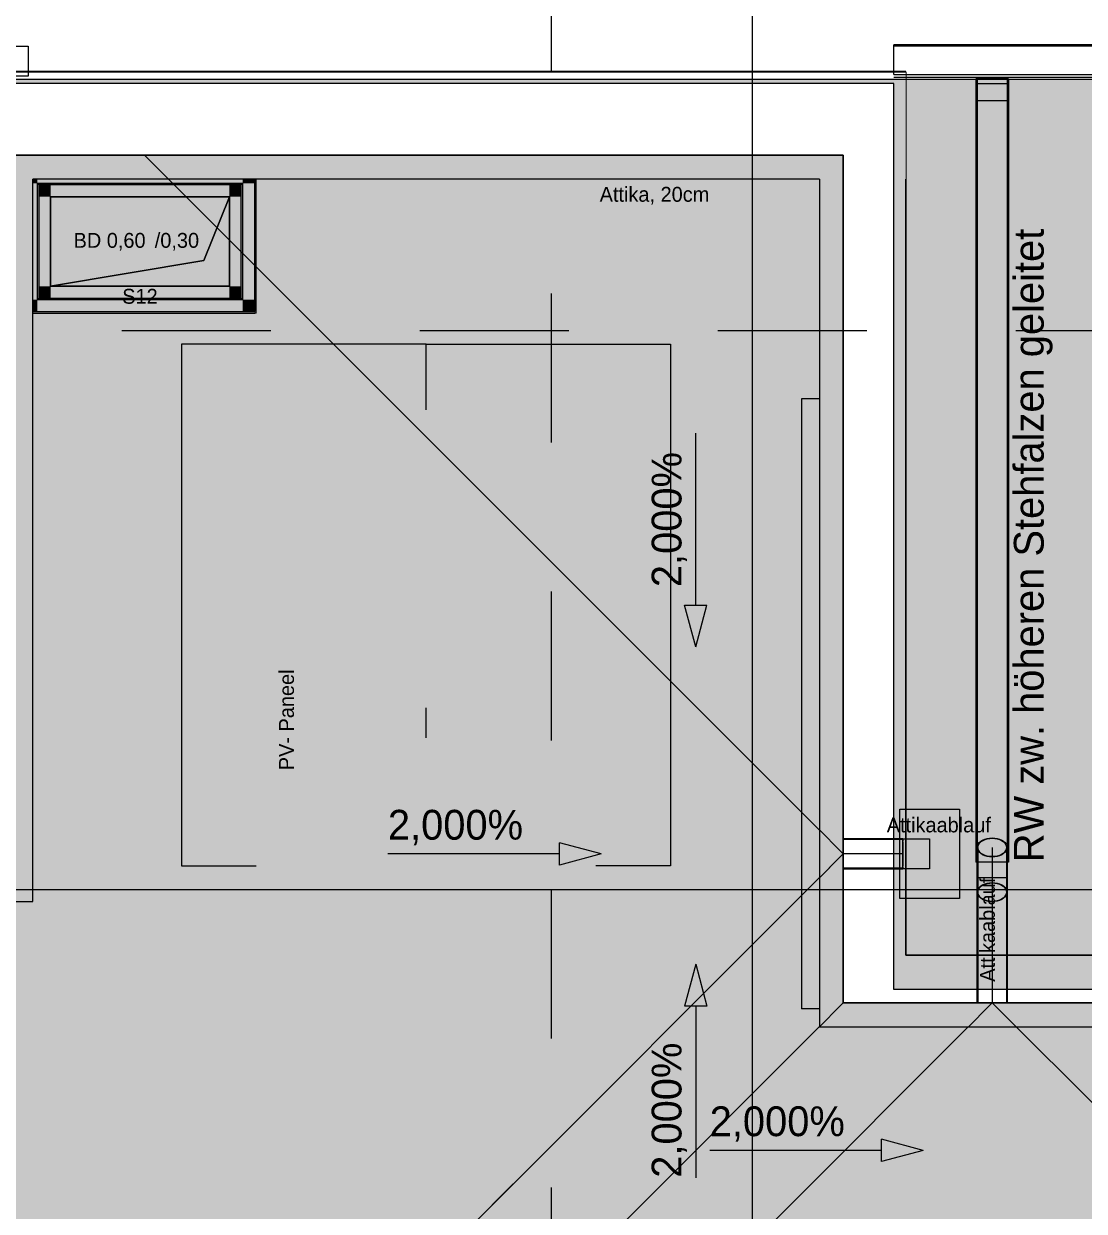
# Model space of a CAD drawing. Header units: metres. Extents: x -4 to 206, y -18 to 45.
# Drawn here: x 45.855 to 49.414, y -5.083 to -1.098 of the extents above; entities that cross this region are included whole.
import ezdxf

# ---------------------------------------------------------------- set-up
doc = ezdxf.new("R2010")
doc.units = ezdxf.units.M
doc.header["$MEASUREMENT"] = 0
for name, pattern in [('Achse', [0.004, 0.002, -0.001, 0, -0.001]), ('Schnittlinie', [0.006, 0.003, -0.0015, 0, -0.0015]), ('UNSICHTBAR', [0.4, 0, -0.4]), ('Untersicht', [0.001, 0.0005, -0.0005]), ('Wipeout_Contour', [1, 0, -1])]:
    doc.linetypes.add(name, pattern=pattern)
for name, color, linetype in [('3._DD PP STG2_4_000 Achsraster', 7, 'Continuous'), ('3._DD PP STG2_4_110 Wand Aussen', 7, 'Continuous'), ('3._DD PP STG2_4_112 Wand Aussen - Schachtwände', 7, 'Continuous'), ('3._DD PP STG2_4_140 Brüstung', 7, 'Continuous'), ('3._DD PP STG2_4_210 Decke', 7, 'Continuous'), ('3._DD PP STG2_4_220 Bodenaufbau - Außen_ Gefälle', 7, 'Continuous'), ('3._DD PP STG2_4_221 Bodenaufbau - Abdichtung', 7, 'Continuous'), ('3._DD PP STG2_4_270 Deckendurchbruchsymbol', 7, 'Continuous'), ('3._DD PP STG2_4_330 Dachaufbau', 7, 'Continuous'), ('3._DD PP STG2_4_611 Entwässerung', 7, 'Continuous'), ('3._DD PP STG2_4_612 PV und Solar', 7, 'Continuous'), ('3._DD PP STG2_4_641 Wartungssteg', 7, 'Continuous'), ('3._DD PP STG2_4_851 Marker Schnitt', 7, 'Continuous'), ('3._DD PP STG2_4_915 Allgemein Beschriftung.x', 7, 'Continuous'), ('3._DD PP STG2_4_945 Einreichplan Beschriftung', 7, 'Continuous'), ('3._DD PP STG2_4_950 Polierplan Bemaßung', 7, 'Continuous'), ('3._DD PP STG2_4_955 Polierplan Beschriftung', 7, 'Continuous')]:
    doc.layers.add(name, color=color, linetype=linetype)
doc.styles.add('ERSTELLTER_STIL_2', font='')
doc.styles.get('ERSTELLTER_STIL_2').set_extended_font_data('Eurostile')
doc.linetypes.add('Grenze Bundesland', pattern='A,0,[2,415_260415_PP_VA_1_6 3 St1.Shx,S=1.5873e-05,R=0,X=0,Y=0],-0.003,0', length=0.003)

msp = doc.modelspace()

# ---------------------------------------------------------------- hatches: boundary and pattern name
at = {"layer": '3._DD PP STG2_4_112 Wand Aussen - Schachtwände', "linetype": 'Continuous', "lineweight": 13, "true_color": 0xff6400}
for points in [[(45.9, -1.5937), (45.86, -1.5937), (45.9, -1.6337)], [(45.86, -1.6337), (45.9, -1.6337), (45.86, -1.5937)], [(45.9, -1.6337), (46.59, -1.6337), (46.59, -1.5937), (45.9, -1.5937)], [(46.59, -1.6337), (46.63, -1.6337), (46.63, -1.5937)], [(46.59, -1.6337), (46.63, -1.5937), (46.59, -1.5937)], [(45.86, -2.0237), (45.9, -2.0237), (45.9, -1.6337), (45.86, -1.6337)], [(46.59, -1.6337), (46.59, -2.0237), (46.63, -2.0237), (46.63, -1.6337)], [(45.86, -2.0637), (45.9, -2.0637), (45.9, -2.0237)], [(45.86, -2.0237), (45.86, -2.0637), (45.9, -2.0237)], [(45.9, -2.0637), (46.59, -2.0637), (46.59, -2.0237), (45.9, -2.0237)], [(46.59, -2.0637), (46.63, -2.0637), (46.59, -2.0237)], [(46.59, -2.0237), (46.63, -2.0637), (46.63, -2.0237)]]:
    msp.add_hatch(color=30, dxfattribs=at).paths.add_polyline_path(points)
at = {"layer": '3._DD PP STG2_4_112 Wand Aussen - Schachtwände', "linetype": 'Continuous', "lineweight": 0, "true_color": 0x373737}
for points in [[(45.905, -1.6337), (45.9, -1.6337), (45.905, -1.6387)], [(45.905, -1.6387), (45.9, -1.6337), (45.9, -1.6387)], [(45.905, -1.6387), (46.585, -1.6387), (46.585, -1.6337), (45.905, -1.6337)], [(46.585, -1.6387), (46.59, -1.6387), (46.59, -1.6337)], [(46.585, -1.6387), (46.59, -1.6337), (46.585, -1.6337)], [(45.905, -2.0187), (45.905, -1.6387), (45.9, -1.6387), (45.9, -2.0187)], [(46.585, -1.6387), (46.585, -2.0187), (46.59, -2.0187), (46.59, -1.6387)], [(45.905, -2.0187), (45.9, -2.0237), (45.905, -2.0237)], [(45.9, -2.0187), (45.9, -2.0237), (45.905, -2.0187)], [(46.585, -2.0187), (45.905, -2.0187), (45.905, -2.0237), (46.585, -2.0237)], [(46.585, -2.0237), (46.59, -2.0237), (46.585, -2.0187)], [(46.585, -2.0187), (46.59, -2.0237), (46.59, -2.0187)]]:
    msp.add_hatch(color=250, dxfattribs=at).paths.add_polyline_path(points)
at = {"layer": '3._DD PP STG2_4_112 Wand Aussen - Schachtwände', "linetype": 'Continuous', "lineweight": 13, "true_color": 0xb85600}
for points in [[(45.945, -1.6387), (45.905, -1.6387), (45.945, -1.6787)], [(45.945, -1.6787), (45.905, -1.6387), (45.905, -1.6787)], [(45.945, -1.6787), (46.545, -1.6787), (46.545, -1.6387), (45.945, -1.6387)], [(46.545, -1.6787), (46.585, -1.6787), (46.585, -1.6387)], [(46.545, -1.6787), (46.585, -1.6387), (46.545, -1.6387)], [(45.945, -1.9787), (45.945, -1.6787), (45.905, -1.6787), (45.905, -1.9787)], [(46.545, -1.6787), (46.545, -1.9787), (46.585, -1.9787), (46.585, -1.6787)], [(45.945, -1.9787), (45.905, -2.0187), (45.945, -2.0187)], [(45.905, -1.9787), (45.905, -2.0187), (45.945, -1.9787)], [(46.545, -1.9787), (45.945, -1.9787), (45.945, -2.0187), (46.545, -2.0187)], [(46.545, -2.0187), (46.585, -2.0187), (46.545, -1.9787)], [(46.545, -1.9787), (46.585, -2.0187), (46.585, -1.9787)]]:
    msp.add_hatch(color=32, dxfattribs=at).paths.add_polyline_path(points)
at = {"layer": '3._DD PP STG2_4_270 Deckendurchbruchsymbol', "linetype": 'Continuous', "lineweight": 0}
msp.add_hatch(color=8, dxfattribs=at).paths.add_polyline_path([(45.945, -1.9787), (46.545, -1.9787), (46.545, -1.6787), (46.4593, -1.893)])
at = {"layer": '3._DD PP STG2_4_950 Polierplan Bemaßung', "linetype": 'Continuous', "lineweight": 13, "true_color": 0x6c6cff}
for points in [[(48.11, -3.1887), (48.1475, -3.0487), (48.0725, -3.0487)], [(47.7932, -3.8837), (47.6533, -3.8462), (47.6533, -3.9212)], [(48.11, -4.2545), (48.0725, -4.3945), (48.1475, -4.3945)], [(48.8732, -4.8788), (48.7332, -4.8413), (48.7332, -4.9163)]]:
    msp.add_hatch(color=171, dxfattribs=at).paths.add_polyline_path(points)

# ---------------------------------------------------------------- linework, layer by layer
at = {"layer": '3._DD PP STG2_4_110 Wand Aussen', "color": 8, "linetype": 'Schnittlinie', "lineweight": 13, "ltscale": 1000, "flags": 128}
for points in [[(48.465, -2.3565), (48.465, -4.4043)], [(48.645, -2.3565), (48.465, -2.3565)], [(48.65, -2.3565), (48.645, -2.3565)], [(48.77, -2.3565), (48.65, -2.3565)], [(48.775, -2.3565), (48.77, -2.3565)], [(48.775, -4.4043), (48.775, -2.3565)], [(48.645, -4.4043), (48.465, -4.4043)], [(48.65, -4.4043), (48.645, -4.4043)], [(48.77, -4.4043), (48.65, -4.4043)], [(48.775, -4.4043), (48.77, -4.4043)]]:
    msp.add_lwpolyline(points, dxfattribs=at)
at = {"layer": '3._DD PP STG2_4_112 Wand Aussen - Schachtwände', "color": 7, "linetype": 'Continuous', "lineweight": 13, "ltscale": 1000}
for p, q in [((45.9, -1.5937), (45.86, -1.5937)), ((45.86, -1.5937), (45.86, -1.6337)), ((45.9, -1.5937), (45.86, -1.5937)), ((46.59, -1.5937), (45.9, -1.5937)), ((46.63, -1.5937), (46.59, -1.5937)), ((46.63, -1.6337), (46.63, -1.5937)), ((46.63, -1.6337), (46.63, -1.5937)), ((45.86, -1.6337), (45.86, -2.0237)), ((45.905, -1.6337), (45.9, -1.6337)), ((45.9, -1.6337), (45.9, -1.6387)), ((45.905, -1.6337), (45.9, -1.6337)), ((46.585, -1.6337), (45.905, -1.6337)), ((46.59, -1.6337), (46.585, -1.6337)), ((46.59, -1.6387), (46.59, -1.6337)), ((46.59, -1.6387), (46.59, -1.6337)), ((46.63, -2.0237), (46.63, -1.6337)), ((45.9, -1.6387), (45.9, -2.0187)), ((45.945, -1.6387), (45.905, -1.6387)), ((45.905, -1.6387), (45.905, -1.6787)), ((45.945, -1.6387), (45.905, -1.6387)), ((46.545, -1.6387), (45.945, -1.6387)), ((46.585, -1.6387), (46.545, -1.6387)), ((46.585, -1.6787), (46.585, -1.6387)), ((46.585, -1.6787), (46.585, -1.6387)), ((46.59, -2.0187), (46.59, -1.6387)), ((45.905, -1.6787), (45.905, -1.9787)), ((46.585, -1.9787), (46.585, -1.6787)), ((45.905, -1.9787), (45.905, -2.0187)), ((46.585, -2.0187), (46.585, -1.9787)), ((45.86, -2.0237), (45.86, -2.0637)), ((45.9, -2.0187), (45.9, -2.0237)), ((45.9, -2.0237), (45.905, -2.0237)), ((45.9, -2.0237), (45.905, -2.0237)), ((45.905, -2.0187), (45.945, -2.0187)), ((45.905, -2.0187), (45.945, -2.0187)), ((45.905, -2.0237), (46.585, -2.0237)), ((45.945, -2.0187), (46.545, -2.0187)), ((46.545, -2.0187), (46.585, -2.0187)), ((46.545, -2.0187), (46.585, -2.0187)), ((46.585, -2.0237), (46.59, -2.0237)), ((46.585, -2.0237), (46.59, -2.0237)), ((46.59, -2.0237), (46.59, -2.0187)), ((46.63, -2.0637), (46.63, -2.0237)), ((45.86, -2.0637), (45.9, -2.0637)), ((45.86, -2.0637), (45.9, -2.0637)), ((45.9, -2.0637), (46.59, -2.0637)), ((46.59, -2.0637), (46.63, -2.0637)), ((46.59, -2.0637), (46.63, -2.0637))]:
    msp.add_line(p, q, dxfattribs=at)
at = {"layer": '3._DD PP STG2_4_112 Wand Aussen - Schachtwände', "color": 7, "linetype": 'Continuous', "lineweight": 13, "ltscale": 1000, "flags": 128}
for points in [[(45.855, -1.5887), (45.86, -1.5887)], [(45.855, -1.5887), (45.855, -2.0687)], [(46.635, -1.5887), (45.86, -1.5887)], [(46.635, -1.5887), (46.635, -1.5937)], [(46.635, -2.0687), (46.635, -1.5937)], [(45.945, -1.9787), (45.945, -1.6787)], [(45.945, -1.6787), (46.545, -1.6787)], [(46.545, -1.6787), (46.545, -1.9787)], [(46.545, -1.9787), (45.945, -1.9787)], [(45.855, -2.0687), (45.86, -2.0687)], [(45.86, -2.0687), (46.63, -2.0687)], [(46.635, -2.0687), (46.63, -2.0687)]]:
    msp.add_lwpolyline(points, dxfattribs=at)
at = {"layer": '3._DD PP STG2_4_210 Decke', "color": 7, "linetype": 'Continuous', "lineweight": 13, "ltscale": 1000, "flags": 128}
msp.add_lwpolyline([(45.685, -8.8637), (48.185, -8.8637), (48.185, -9.9837), (51.105, -9.9837), (51.105, -8.2387), (52.0333, -8.2387), (52.05, -4.3437), (48.645, -4.3437), (48.645, -1.4987), (45.765, -1.4987)], dxfattribs=at)
at = {"layer": '3._DD PP STG2_4_270 Deckendurchbruchsymbol', "color": 7, "linetype": 'Continuous', "lineweight": 13, "ltscale": 1000, "flags": 128}
for points in [[(46.4593, -1.893), (46.545, -1.6787), (45.945, -1.6787), (45.945, -1.9787)], [(45.945, -1.9787), (46.545, -1.9787), (46.545, -1.6787), (46.4593, -1.893)]]:
    msp.add_lwpolyline(points, close=True, dxfattribs=at)
at = {"layer": '3._DD PP STG2_4_611 Entwässerung', "color": 14, "linetype": 'Continuous', "lineweight": 13, "ltscale": 1000, "true_color": 0xa80000}
msp.add_line((49.16, -1.2829), (49.16, -3.9117), dxfattribs=at)
at = {"layer": '3._DD PP STG2_4_611 Entwässerung', "color": 171, "linetype": 'Continuous', "lineweight": 13, "ltscale": 1000, "true_color": 0x6c6cff}
for p, q in [((49.055, -4.0122), (49.055, -3.8622)), ((49.155, -3.8622), (49.155, -4.0122))]:
    msp.add_line(p, q, dxfattribs=at)
at = {"layer": '3._DD PP STG2_4_611 Entwässerung', "color": 171, "linetype": 'Grenze Bundesland', "lineweight": 13, "ltscale": 1000, "true_color": 0x6c6cff}
for p, q in [((49.057, -3.8622), (49.057, -4.0122)), ((49.153, -3.8622), (49.153, -4.0122))]:
    msp.add_line(p, q, dxfattribs=at)
at = {"layer": '3._DD PP STG2_4_611 Entwässerung', "color": 7, "linetype": 'Grenze Bundesland', "lineweight": 13, "ltscale": 1000}
msp.add_line((49.105, -3.8622), (49.105, -4.0122), dxfattribs=at)
at = {"layer": '3._DD PP STG2_4_611 Entwässerung', "color": 171, "linetype": 'Continuous', "lineweight": 13, "ltscale": 1000, "true_color": 0x6c6cff, "flags": 128}
for points in [[(48.775, -1.1737), (48.775, -1.1687)], [(52.1887, -1.1687), (48.775, -1.1687)], [(52.1887, -1.1737), (48.775, -1.1737)], [(49.055, -1.2829), (49.05, -1.2829)], [(49.05, -1.2829), (49.05, -3.9117)], [(49.155, -1.2829), (49.055, -1.2829)], [(49.055, -1.2829), (49.055, -3.9117)], [(49.055, -1.2987), (49.155, -1.2987)], [(49.16, -1.2829), (49.155, -1.2829)], [(49.155, -1.2829), (49.155, -3.9117)], [(49.16, -1.2829), (49.16, -3.9117)], [(49.055, -1.3558), (49.155, -1.3558)], [(49.055, -3.9117), (49.05, -3.9117)], [(49.155, -3.9117), (49.055, -3.9117)], [(49.16, -3.9117), (49.155, -3.9117)]]:
    msp.add_lwpolyline(points, dxfattribs=at)
for points in [[(49.105, -3.8943), (49.0963, -3.8939), (49.0879, -3.8924), (49.08, -3.89), (49.0729, -3.8868), (49.0667, -3.8829), (49.0617, -3.8783), (49.058, -3.8732), (49.0558, -3.8678), (49.055, -3.8622), (49.0558, -3.8566), (49.058, -3.8512), (49.0617, -3.8461), (49.0667, -3.8415), (49.0729, -3.8376), (49.08, -3.8344), (49.0879, -3.832), (49.0963, -3.8306), (49.105, -3.8301), (49.1137, -3.8306), (49.1221, -3.832), (49.13, -3.8344), (49.1372, -3.8376), (49.1433, -3.8415), (49.1483, -3.8461), (49.152, -3.8512), (49.1543, -3.8566), (49.155, -3.8622), (49.1543, -3.8678), (49.152, -3.8732), (49.1483, -3.8783), (49.1433, -3.8829), (49.1372, -3.8868), (49.13, -3.89), (49.1221, -3.8924), (49.1137, -3.8939)], [(49.105, -3.9647), (49.0963, -3.9647), (49.0879, -3.9647), (49.08, -3.9646), (49.0729, -3.9645), (49.0667, -3.9644), (49.0617, -3.9642), (49.058, -3.9641), (49.0558, -3.9639), (49.055, -3.9637), (49.0558, -3.9636), (49.058, -3.9634), (49.0617, -3.9632), (49.0667, -3.9631), (49.0729, -3.963), (49.08, -3.9629), (49.0879, -3.9628), (49.0963, -3.9628), (49.105, -3.9627), (49.1137, -3.9628), (49.1221, -3.9628), (49.13, -3.9629), (49.1372, -3.963), (49.1433, -3.9631), (49.1483, -3.9632), (49.152, -3.9634), (49.1543, -3.9636), (49.155, -3.9637), (49.1543, -3.9639), (49.152, -3.9641), (49.1483, -3.9642), (49.1433, -3.9644), (49.1372, -3.9645), (49.13, -3.9646), (49.1221, -3.9647), (49.1137, -3.9647)]]:
    msp.add_lwpolyline(points, close=True, dxfattribs=at)
at = {"layer": '3._DD PP STG2_4_611 Entwässerung', "color": 171, "linetype": 'Grenze Bundesland', "lineweight": 13, "ltscale": 1000, "true_color": 0x6c6cff, "flags": 128}
for points in [[(49.105, -3.8931), (49.0967, -3.8926), (49.0886, -3.8912), (49.081, -3.8889), (49.0742, -3.8858), (49.0683, -3.882), (49.0635, -3.8776), (49.0599, -3.8728), (49.0578, -3.8676), (49.057, -3.8622), (49.0578, -3.8568), (49.0599, -3.8517), (49.0635, -3.8468), (49.0683, -3.8424), (49.0742, -3.8386), (49.081, -3.8355), (49.0886, -3.8332), (49.0967, -3.8318), (49.105, -3.8314), (49.1134, -3.8318), (49.1214, -3.8332), (49.129, -3.8355), (49.1359, -3.8386), (49.1418, -3.8424), (49.1466, -3.8468), (49.1501, -3.8517), (49.1523, -3.8568), (49.153, -3.8622), (49.1523, -3.8676), (49.1501, -3.8728), (49.1466, -3.8776), (49.1418, -3.882), (49.1359, -3.8858), (49.129, -3.8889), (49.1214, -3.8912), (49.1134, -3.8926)], [(49.105, -4.0443), (49.0963, -4.0439), (49.0879, -4.0424), (49.08, -4.04), (49.0729, -4.0368), (49.0667, -4.0329), (49.0617, -4.0283), (49.058, -4.0232), (49.0558, -4.0178), (49.055, -4.0122), (49.0558, -4.0066), (49.058, -4.0012), (49.0617, -3.9961), (49.0667, -3.9915), (49.0729, -3.9876), (49.08, -3.9844), (49.0879, -3.982), (49.0963, -3.9806), (49.105, -3.9801), (49.1137, -3.9806), (49.1221, -3.982), (49.13, -3.9844), (49.1372, -3.9876), (49.1433, -3.9915), (49.1483, -3.9961), (49.152, -4.0012), (49.1543, -4.0066), (49.155, -4.0122), (49.1543, -4.0178), (49.152, -4.0232), (49.1483, -4.0283), (49.1433, -4.0329), (49.1372, -4.0368), (49.13, -4.04), (49.1221, -4.0424), (49.1137, -4.0439)], [(49.105, -3.9647), (49.0967, -3.9647), (49.0886, -3.9647), (49.081, -3.9646), (49.0742, -3.9645), (49.0683, -3.9644), (49.0635, -3.9642), (49.0599, -3.9641), (49.0578, -3.9639), (49.057, -3.9637), (49.0578, -3.9636), (49.0599, -3.9634), (49.0635, -3.9633), (49.0683, -3.9631), (49.0742, -3.963), (49.081, -3.9629), (49.0886, -3.9628), (49.0967, -3.9628), (49.105, -3.9628), (49.1134, -3.9628), (49.1214, -3.9628), (49.129, -3.9629), (49.1359, -3.963), (49.1418, -3.9631), (49.1466, -3.9633), (49.1501, -3.9634), (49.1523, -3.9636), (49.153, -3.9637), (49.1523, -3.9639), (49.1501, -3.9641), (49.1466, -3.9642), (49.1418, -3.9644), (49.1359, -3.9645), (49.129, -3.9646), (49.1214, -3.9647), (49.1134, -3.9647)], [(49.105, -4.0431), (49.0967, -4.0426), (49.0886, -4.0412), (49.081, -4.0389), (49.0742, -4.0358), (49.0683, -4.032), (49.0635, -4.0276), (49.0599, -4.0228), (49.0578, -4.0176), (49.057, -4.0122), (49.0578, -4.0068), (49.0599, -4.0017), (49.0635, -3.9968), (49.0683, -3.9924), (49.0742, -3.9886), (49.081, -3.9855), (49.0886, -3.9832), (49.0967, -3.9818), (49.105, -3.9814), (49.1134, -3.9818), (49.1214, -3.9832), (49.129, -3.9855), (49.1359, -3.9886), (49.1418, -3.9924), (49.1466, -3.9968), (49.1501, -4.0017), (49.1523, -4.0068), (49.153, -4.0122), (49.1523, -4.0176), (49.1501, -4.0228), (49.1466, -4.0276), (49.1418, -4.032), (49.1359, -4.0358), (49.129, -4.0389), (49.1214, -4.0412), (49.1134, -4.0426)]]:
    msp.add_lwpolyline(points, close=True, dxfattribs=at)
at = {"layer": '3._DD PP STG2_4_612 PV und Solar', "color": 8, "linetype": 'Achse', "lineweight": 13, "ltscale": 1000, "flags": 128}
for points in [[(46.3848, -2.1737), (46.3848, -3.9237), (47.205, -3.9237), (47.205, -2.1737)], [(48.0252, -2.1737), (48.0252, -3.9237), (47.205, -3.9237), (47.205, -2.1737)]]:
    msp.add_lwpolyline(points, close=True, dxfattribs=at)
at = {"layer": '3._DD PP STG2_4_851 Marker Schnitt', "color": 7, "linetype": 'Untersicht', "lineweight": 13, "ltscale": 1000}
msp.add_line((47.625, 1.9963), (47.625, -15.6487), dxfattribs=at)
at = {"layer": '3._DD PP STG2_4_950 Polierplan Bemaßung', "color": 171, "linetype": 'Continuous', "lineweight": 13, "ltscale": 1000, "true_color": 0x6c6cff}
for p, q in [((48.11, -2.9887), (48.11, -2.4724)), ((48.11, -3.0487), (48.11, -2.9887)), ((48.0725, -3.0487), (48.1475, -3.0487)), ((48.11, -3.1887), (48.0725, -3.0487)), ((48.11, -3.1887), (48.1475, -3.0487)), ((47.6533, -3.9212), (47.6533, -3.8462)), ((47.7932, -3.8837), (47.6533, -3.8462)), ((47.5932, -3.8837), (47.077, -3.8837)), ((47.6533, -3.8837), (47.5932, -3.8837)), ((47.7932, -3.8837), (47.6533, -3.9212)), ((48.11, -4.2545), (48.0725, -4.3945)), ((48.11, -4.2545), (48.1475, -4.3945)), ((48.1475, -4.3945), (48.0725, -4.3945)), ((48.11, -4.3945), (48.11, -4.4545)), ((48.11, -4.4545), (48.11, -4.9708)), ((48.7332, -4.9163), (48.7332, -4.8413)), ((48.8732, -4.8788), (48.7332, -4.8413)), ((48.6732, -4.8788), (48.1569, -4.8788)), ((48.7332, -4.8788), (48.6732, -4.8788)), ((48.8732, -4.8788), (48.7332, -4.9163))]:
    msp.add_line(p, q, dxfattribs=at)

# ---------------------------------------------------------------- texts
at = {"layer": '3._DD PP STG2_4_270 Deckendurchbruchsymbol', "color": 1, "linetype": 'Continuous', "lineweight": 0, "char_height": 0.05, "style": 'ERSTELLTER_STIL_2'}
for s, insert, attachment_point in [('\\A1;{\\pqc;\\pt0;\\fEurostile|b0|i0|c0|p0;\\W1.000000;BD 0,60\\fEurostile|b0|i0|c0|p0;\\W1.000000;\\A1{\\H.66x;\\S^  ;}\\fEurostile|b0|i0|c0|p0;\\W1.000000; /0,30\\fEurostile|b0|i0|c0|p0;\\W1.000000;\\A1{\\H.66x;\\S^  ;}\\fEurostile|b0|i0|c0|p0;\\W1.000000;\\fEurostile|b0|i0|c0|p0;\\W1.000000;\\A1{\\H.66x;\\S^  ;}}', (46.245, -1.8645), 8), ('\\A1;{\\pqc;\\pt0;\\fEurostile|b0|i0|c0|p0;\\W1.000000;S12}', (46.245, -1.9876), 2)]:
    msp.add_mtext(s, dxfattribs=dict(at, insert=insert, attachment_point=attachment_point))
at = {"layer": '3._DD PP STG2_4_915 Allgemein Beschriftung.x', "color": 250, "linetype": 'Continuous', "lineweight": 13, "true_color": 0x3f3f3f, "insert": (46.7624, -3.434), "char_height": 0.05, "attachment_point": 8, "rotation": 90, "style": 'ERSTELLTER_STIL_2'}
msp.add_mtext('\\A1;{\\pqc;\\fEurostile|b0|i0|c0|p0;\\W1.000000;PV- Paneel}', dxfattribs=at)
at = {"layer": '3._DD PP STG2_4_945 Einreichplan Beschriftung', "color": 7, "linetype": 'Continuous', "lineweight": 13, "insert": (47.7877, -1.6453), "char_height": 0.05, "attachment_point": 1, "style": 'ERSTELLTER_STIL_2'}
msp.add_mtext('\\A1;{\\pql;\\fEurostile|b0|i0|c0|p0;\\W1.000000;Attika, 20cm}', dxfattribs=at)
at = {"layer": '3._DD PP STG2_4_950 Polierplan Bemaßung', "color": 171, "linetype": 'Continuous', "lineweight": 13, "true_color": 0x6c6cff, "char_height": 0.1, "attachment_point": 7, "rotation": 90, "style": 'ERSTELLTER_STIL_2'}
for insert in [(48.0809, -2.9887), (48.0809, -4.9708)]:
    msp.add_mtext('\\A1;{\\pql;\\fEurostile|b0|i0|c0|p0;\\W1.000000;2,000\\fEurostile|b0|i0|c0|p0;\\W1.000000;%}', dxfattribs=dict(at, insert=insert))
at = {"layer": '3._DD PP STG2_4_950 Polierplan Bemaßung', "color": 171, "linetype": 'Continuous', "lineweight": 13, "true_color": 0x6c6cff, "char_height": 0.1, "attachment_point": 7, "style": 'ERSTELLTER_STIL_2'}
for insert in [(47.077, -3.8547), (48.1569, -4.8498)]:
    msp.add_mtext('\\A1;{\\pql;\\fEurostile|b0|i0|c0|p0;\\W1.000000;2,000\\fEurostile|b0|i0|c0|p0;\\W1.000000;%}', dxfattribs=dict(at, insert=insert))
at = {"layer": '3._DD PP STG2_4_955 Polierplan Beschriftung', "color": 7, "linetype": 'Continuous', "lineweight": 13, "insert": (49.1778, -3.9117), "char_height": 0.1, "attachment_point": 1, "rotation": 90, "style": 'ERSTELLTER_STIL_2'}
msp.add_mtext('\\A1;{\\pql;\\fEurostile|b0|i0|c0|p0;\\W1.000000;RW zw. höheren Stehfalzen geleitet}', dxfattribs=at)

# ---------------------------------------------------------------- next in the draw order: wipeouts: each hides what was drawn before it
at = {"color": 254, "linetype": 'Wipeout_Contour', "lineweight": 0, "ltscale": 137.317651}
msp.add_wipeout([(45.8851, -3.7538), (45.5951, -3.7538), (45.8851, -4.0438)], dxfattribs=at).dxf.layer = '3._DD PP STG2_4_140 Brüstung'
at = {"color": 254, "linetype": 'Wipeout_Contour', "lineweight": 0, "ltscale": 194.757109}
msp.add_wipeout([(48.8148, -4.2239), (48.525, -4.4638), (48.8149, -4.4638), (48.8149, -4.2239)], dxfattribs=at).dxf.layer = '3._DD PP STG2_4_140 Brüstung'

# ---------------------------------------------------------------- next in the draw order: wipeouts: each hides what was drawn before it
at = {"color": 254, "linetype": 'Wipeout_Contour', "lineweight": 0, "ltscale": 138.134758}
msp.add_wipeout([(45.5951, -3.7538), (45.5951, -4.0438), (45.8851, -4.0438)], dxfattribs=at).dxf.layer = '3._DD PP STG2_4_140 Brüstung'
at = {"color": 254, "linetype": 'Wipeout_Contour', "lineweight": 0, "ltscale": 146.895511}
msp.add_wipeout([(48.8148, -4.2239), (48.525, -4.2239), (48.525, -4.4638)], dxfattribs=at).dxf.layer = '3._DD PP STG2_4_140 Brüstung'

# ---------------------------------------------------------------- next in the draw order: linework, layer by layer
at = {"layer": '3._DD PP STG2_4_110 Wand Aussen', "color": 7, "linetype": 'Continuous', "lineweight": 18, "ltscale": 1000, "flags": 128}
msp.add_lwpolyline([(45.8851, -4.0438), (45.8851, -3.7538)], dxfattribs=at)
at = {"layer": '3._DD PP STG2_4_140 Brüstung', "color": 7, "linetype": 'Continuous', "lineweight": 18, "ltscale": 1000, "flags": 128}
for points in [[(43.25, -4.0438), (45.8851, -4.0438)], [(48.525, -4.4638), (48.8149, -4.4638)]]:
    msp.add_lwpolyline(points, dxfattribs=at)
at = {"layer": '3._DD PP STG2_4_221 Bodenaufbau - Abdichtung', "color": 171, "linetype": 'Schnittlinie', "lineweight": 13, "ltscale": 1000, "true_color": 0x6c6cff, "flags": 128}
for points in [[(48.605, -4.3837), (44.495, -8.4937)], [(44.495, -8.4937), (48.605, -4.3837)]]:
    msp.add_lwpolyline(points, dxfattribs=at)

# ---------------------------------------------------------------- next in the draw order: wipeouts: each hides what was drawn before it
at = {"color": 254, "linetype": 'Wipeout_Contour', "lineweight": 0, "ltscale": 195.113471}
msp.add_wipeout([(48.525, -1.6188), (48.525, -4.2239), (48.8148, -4.2239), (48.8149, -1.6188)], dxfattribs=at).dxf.layer = '3._DD PP STG2_4_140 Brüstung'

# ---------------------------------------------------------------- next in the draw order: linework, layer by layer
at = {"layer": '3._DD PP STG2_4_140 Brüstung', "color": 7, "linetype": 'Continuous', "lineweight": 18, "ltscale": 1000, "flags": 128}
msp.add_lwpolyline([(48.525, -1.6188), (48.525, -4.4638)], dxfattribs=at)
at = {"layer": '3._DD PP STG2_4_221 Bodenaufbau - Abdichtung', "color": 171, "linetype": 'Schnittlinie', "lineweight": 13, "ltscale": 1000, "true_color": 0x6c6cff, "flags": 128}
for points in [[(44.245, -8.2437), (48.605, -3.8837)], [(48.605, -3.8837), (44.245, -8.2437)], [(48.605, -3.8837), (48.605, -4.3837)]]:
    msp.add_lwpolyline(points, dxfattribs=at)
at = {"layer": '3._DD PP STG2_4_611 Entwässerung', "color": 171, "linetype": 'Grenze Bundesland', "lineweight": 13, "ltscale": 1000, "true_color": 0x6c6cff, "flags": 128}
for points in [[(48.604, -3.8837), (48.604, -3.8924), (48.6041, -3.9008), (48.6042, -3.9087), (48.6043, -3.9159), (48.6044, -3.9221), (48.6045, -3.9271), (48.6047, -3.9307), (48.6049, -3.933), (48.605, -3.9337), (48.6052, -3.933), (48.6054, -3.9307), (48.6055, -3.9271), (48.6057, -3.9221), (48.6058, -3.9159), (48.6059, -3.9087), (48.606, -3.9008), (48.606, -3.8924), (48.606, -3.8837), (48.606, -3.8751), (48.606, -3.8666), (48.6059, -3.8587), (48.6058, -3.8516), (48.6057, -3.8454), (48.6055, -3.8404), (48.6054, -3.8368), (48.6052, -3.8345), (48.605, -3.8337), (48.6049, -3.8345), (48.6047, -3.8368), (48.6045, -3.8404), (48.6044, -3.8454), (48.6043, -3.8516), (48.6042, -3.8587), (48.6041, -3.8666), (48.604, -3.8751)], [(48.6041, -3.8837), (48.6041, -3.8921), (48.6041, -3.9002), (48.6042, -3.9077), (48.6043, -3.9146), (48.6044, -3.9205), (48.6045, -3.9253), (48.6047, -3.9289), (48.6049, -3.931), (48.605, -3.9317), (48.6052, -3.931), (48.6054, -3.9289), (48.6055, -3.9253), (48.6056, -3.9205), (48.6058, -3.9146), (48.6059, -3.9077), (48.6059, -3.9002), (48.606, -3.8921), (48.606, -3.8837), (48.606, -3.8754), (48.6059, -3.8673), (48.6059, -3.8597), (48.6058, -3.8529), (48.6056, -3.847), (48.6055, -3.8422), (48.6054, -3.8386), (48.6052, -3.8365), (48.605, -3.8357), (48.6049, -3.8365), (48.6047, -3.8386), (48.6045, -3.8422), (48.6044, -3.847), (48.6043, -3.8529), (48.6042, -3.8597), (48.6041, -3.8673), (48.6041, -3.8754)]]:
    msp.add_lwpolyline(points, close=True, dxfattribs=at)

# ---------------------------------------------------------------- next in the draw order: wipeouts: each hides what was drawn before it
at = {"color": 254, "linetype": 'Wipeout_Contour', "lineweight": 0, "ltscale": 183.339318}
msp.add_wipeout([(45.8851, -3.7538), (45.8851, -1.6188), (45.5951, -1.6188), (45.5951, -3.7538)], dxfattribs=at).dxf.layer = '3._DD PP STG2_4_110 Wand Aussen'
at = {"color": 254, "linetype": 'Wipeout_Contour', "lineweight": 0, "ltscale": 146.989541}
msp.add_wipeout([(48.8149, -1.2588), (48.8149, -4.2236), (48.8151, -1.2588)], dxfattribs=at).dxf.layer = '3._DD PP STG2_4_140 Brüstung'

# ---------------------------------------------------------------- next in the draw order: linework, layer by layer
at = {"layer": '3._DD PP STG2_4_000 Achsraster', "color": 5, "linetype": 'Continuous', "lineweight": 0, "ltscale": 1000}
msp.add_line((31.8, -4.0037), (54.3, -4.0037), dxfattribs=at)
at = {"layer": '3._DD PP STG2_4_110 Wand Aussen', "color": 7, "linetype": 'Continuous', "lineweight": 18, "ltscale": 1000}
msp.add_line((48.8149, -1.2588), (48.8149, -1.2589), dxfattribs=at)
at = {"layer": '3._DD PP STG2_4_110 Wand Aussen', "color": 7, "linetype": 'Continuous', "lineweight": 18, "ltscale": 1000, "flags": 128}
msp.add_lwpolyline([(45.8851, -3.7538), (45.8851, -1.6188)], dxfattribs=at)
at = {"layer": '3._DD PP STG2_4_140 Brüstung', "color": 7, "linetype": 'Continuous', "lineweight": 18, "ltscale": 1000}
for p, q in [((48.8149, -1.2589), (48.8149, -4.2236)), ((48.8149, -4.2236), (48.8149, -4.2238)), ((48.8149, -4.2238), (48.8149, -4.2239))]:
    msp.add_line(p, q, dxfattribs=at)
at = {"layer": '3._DD PP STG2_4_140 Brüstung', "color": 7, "linetype": 'Continuous', "lineweight": 18, "ltscale": 1000, "flags": 128}
msp.add_lwpolyline([(48.8151, -4.2236), (48.8151, -1.2588)], dxfattribs=at)
at = {"layer": '3._DD PP STG2_4_611 Entwässerung', "color": 171, "linetype": 'Continuous', "lineweight": 13, "ltscale": 1000, "true_color": 0x6c6cff}
for p, q in [((48.805, -3.8337), (48.605, -3.8337)), ((48.605, -3.9337), (48.805, -3.9337))]:
    msp.add_line(p, q, dxfattribs=at)
at = {"layer": '3._DD PP STG2_4_611 Entwässerung', "color": 171, "linetype": 'Grenze Bundesland', "lineweight": 13, "ltscale": 1000, "true_color": 0x6c6cff}
for p, q in [((48.805, -3.8357), (48.605, -3.8357)), ((48.805, -3.9317), (48.605, -3.9317))]:
    msp.add_line(p, q, dxfattribs=at)
at = {"layer": '3._DD PP STG2_4_611 Entwässerung', "color": 7, "linetype": 'Grenze Bundesland', "lineweight": 13, "ltscale": 1000}
msp.add_line((48.805, -3.8837), (48.605, -3.8837), dxfattribs=at)
at = {"layer": '3._DD PP STG2_4_611 Entwässerung', "color": 7, "linetype": 'Continuous', "lineweight": 13, "ltscale": 1000, "flags": 128}
for points in [[(48.995, -3.7337), (48.995, -4.0337), (48.795, -4.0337), (48.795, -3.7337)], [(48.795, -3.8337), (48.895, -3.8337), (48.895, -3.9337), (48.795, -3.9337)]]:
    msp.add_lwpolyline(points, close=True, dxfattribs=at)
at = {"layer": '3._DD PP STG2_4_611 Entwässerung', "color": 171, "linetype": 'Continuous', "lineweight": 13, "ltscale": 1000, "true_color": 0x6c6cff, "flags": 128}
msp.add_lwpolyline([(48.804, -3.8837), (48.804, -3.8924), (48.8041, -3.9008), (48.8042, -3.9087), (48.8043, -3.9159), (48.8044, -3.9221), (48.8045, -3.9271), (48.8047, -3.9307), (48.8049, -3.933), (48.805, -3.9337), (48.8052, -3.933), (48.8054, -3.9307), (48.8055, -3.9271), (48.8057, -3.9221), (48.8058, -3.9159), (48.8059, -3.9087), (48.806, -3.9008), (48.806, -3.8924), (48.806, -3.8837), (48.806, -3.8751), (48.806, -3.8666), (48.8059, -3.8587), (48.8058, -3.8516), (48.8057, -3.8454), (48.8055, -3.8404), (48.8054, -3.8368), (48.8052, -3.8345), (48.805, -3.8337), (48.8049, -3.8345), (48.8047, -3.8368), (48.8045, -3.8404), (48.8044, -3.8454), (48.8043, -3.8516), (48.8042, -3.8587), (48.8041, -3.8666), (48.804, -3.8751)], close=True, dxfattribs=at)
at = {"layer": '3._DD PP STG2_4_611 Entwässerung', "color": 171, "linetype": 'Grenze Bundesland', "lineweight": 13, "ltscale": 1000, "true_color": 0x6c6cff, "flags": 128}
msp.add_lwpolyline([(48.8041, -3.8837), (48.8041, -3.8921), (48.8041, -3.9002), (48.8042, -3.9077), (48.8043, -3.9146), (48.8044, -3.9205), (48.8045, -3.9253), (48.8047, -3.9289), (48.8049, -3.931), (48.805, -3.9317), (48.8052, -3.931), (48.8054, -3.9289), (48.8055, -3.9253), (48.8056, -3.9205), (48.8058, -3.9146), (48.8059, -3.9077), (48.8059, -3.9002), (48.806, -3.8921), (48.806, -3.8837), (48.806, -3.8754), (48.8059, -3.8673), (48.8059, -3.8597), (48.8058, -3.8529), (48.8056, -3.847), (48.8055, -3.8422), (48.8054, -3.8386), (48.8052, -3.8365), (48.805, -3.8357), (48.8049, -3.8365), (48.8047, -3.8386), (48.8045, -3.8422), (48.8044, -3.847), (48.8043, -3.8529), (48.8042, -3.8597), (48.8041, -3.8673), (48.8041, -3.8754)], close=True, dxfattribs=at)
at = {"layer": '3._DD PP STG2_4_851 Marker Schnitt', "color": 7, "linetype": 'Untersicht', "lineweight": 13, "ltscale": 1000}
msp.add_line((39.1845, -2.127), (53.15, -2.127), dxfattribs=at)

# ---------------------------------------------------------------- next in the draw order: texts
at = {"layer": '3._DD PP STG2_4_955 Polierplan Beschriftung', "color": 171, "linetype": 'Continuous', "lineweight": 13, "true_color": 0x6c6cff, "insert": (48.7511, -3.8124), "char_height": 0.05, "attachment_point": 7, "style": 'ERSTELLTER_STIL_2'}
msp.add_mtext('\\A1;{\\pql;\\fEurostile|b0|i0|c0|p0;\\W1.000000;Attikaablauf}', dxfattribs=at)

# ---------------------------------------------------------------- next in the draw order: wipeouts: each hides what was drawn before it
at = {"color": 254, "linetype": 'Wipeout_Contour', "lineweight": 0, "ltscale": 137.672168}
msp.add_wipeout([(45.8851, -1.6188), (45.5951, -1.2589), (45.5951, -1.6188)], dxfattribs=at).dxf.layer = '3._DD PP STG2_4_110 Wand Aussen'
at = {"color": 254, "linetype": 'Wipeout_Contour', "lineweight": 0, "ltscale": 145.74581}
msp.add_wipeout([(48.8149, -1.2589), (48.525, -1.6188), (48.8149, -1.6188)], dxfattribs=at).dxf.layer = '3._DD PP STG2_4_110 Wand Aussen'
at = {"color": 254, "linetype": 'Wipeout_Contour', "lineweight": 0, "ltscale": 202.254583}
msp.add_wipeout([(48.8149, -4.4638), (51.9294, -4.4638), (51.9304, -4.2239), (48.8149, -4.2239)], dxfattribs=at).dxf.layer = '3._DD PP STG2_4_140 Brüstung'

# ---------------------------------------------------------------- next in the draw order: linework, layer by layer
at = {"layer": '3._DD PP STG2_4_140 Brüstung', "color": 7, "linetype": 'Continuous', "lineweight": 18, "ltscale": 1000, "flags": 128}
msp.add_lwpolyline([(48.8149, -4.4638), (51.9294, -4.4638)], dxfattribs=at)
at = {"layer": '3._DD PP STG2_4_221 Bodenaufbau - Abdichtung', "color": 171, "linetype": 'Schnittlinie', "lineweight": 13, "ltscale": 1000, "true_color": 0x6c6cff, "flags": 128}
for points in [[(49.105, -4.3837), (44.495, -8.9937)], [(44.495, -8.9937), (49.105, -4.3837)], [(48.605, -4.3837), (49.105, -4.3837)], [(49.105, -4.3837), (52.0098, -4.3837)], [(51.0125, -6.2912), (49.105, -4.3837)], [(49.105, -4.3837), (51.0125, -6.2912)]]:
    msp.add_lwpolyline(points, dxfattribs=at)
at = {"layer": '3._DD PP STG2_4_330 Dachaufbau', "color": 7, "linetype": 'Continuous', "lineweight": 18, "ltscale": 1000, "flags": 128}
msp.add_lwpolyline([(52.2175, -4.3387), (48.775, -4.3387)], dxfattribs=at)
at = {"layer": '3._DD PP STG2_4_611 Entwässerung', "color": 171, "linetype": 'Grenze Bundesland', "lineweight": 13, "ltscale": 1000, "true_color": 0x6c6cff, "flags": 128}
for points in [[(49.105, -4.3847), (49.0963, -4.3847), (49.0879, -4.3847), (49.08, -4.3846), (49.0729, -4.3845), (49.0667, -4.3844), (49.0617, -4.3842), (49.058, -4.3841), (49.0558, -4.3839), (49.055, -4.3837), (49.0558, -4.3836), (49.058, -4.3834), (49.0617, -4.3832), (49.0667, -4.3831), (49.0729, -4.383), (49.08, -4.3829), (49.0879, -4.3828), (49.0963, -4.3828), (49.105, -4.3827), (49.1137, -4.3828), (49.1221, -4.3828), (49.13, -4.3829), (49.1372, -4.383), (49.1433, -4.3831), (49.1483, -4.3832), (49.152, -4.3834), (49.1543, -4.3836), (49.155, -4.3837), (49.1543, -4.3839), (49.152, -4.3841), (49.1483, -4.3842), (49.1433, -4.3844), (49.1372, -4.3845), (49.13, -4.3846), (49.1221, -4.3847), (49.1137, -4.3847)], [(49.105, -4.3847), (49.0967, -4.3847), (49.0886, -4.3847), (49.081, -4.3846), (49.0742, -4.3845), (49.0683, -4.3844), (49.0635, -4.3842), (49.0599, -4.3841), (49.0578, -4.3839), (49.057, -4.3837), (49.0578, -4.3836), (49.0599, -4.3834), (49.0635, -4.3833), (49.0683, -4.3831), (49.0742, -4.383), (49.081, -4.3829), (49.0886, -4.3828), (49.0967, -4.3828), (49.105, -4.3828), (49.1134, -4.3828), (49.1214, -4.3828), (49.129, -4.3829), (49.1359, -4.383), (49.1418, -4.3831), (49.1466, -4.3833), (49.1501, -4.3834), (49.1523, -4.3836), (49.153, -4.3837), (49.1523, -4.3839), (49.1501, -4.3841), (49.1466, -4.3842), (49.1418, -4.3844), (49.1359, -4.3845), (49.129, -4.3846), (49.1214, -4.3847), (49.1134, -4.3847)]]:
    msp.add_lwpolyline(points, close=True, dxfattribs=at)

# ---------------------------------------------------------------- next in the draw order: wipeouts: each hides what was drawn before it
at = {"color": 254, "linetype": 'Wipeout_Contour', "lineweight": 0, "ltscale": 146.415245}
msp.add_wipeout([(48.525, -1.6188), (48.8149, -1.2589), (48.525, -1.2588)], dxfattribs=at).dxf.layer = '3._DD PP STG2_4_110 Wand Aussen'
at = {"color": 254, "linetype": 'Wipeout_Contour', "lineweight": 0, "ltscale": 153.251417}
msp.add_wipeout([(52.2204, -4.2236), (48.8151, -4.2236), (52.2203, -4.2239)], dxfattribs=at).dxf.layer = '3._DD PP STG2_4_140 Brüstung'

# ---------------------------------------------------------------- next in the draw order: hatches: boundary and pattern name
at = {"layer": '3._DD PP STG2_4_641 Wartungssteg', "linetype": 'Continuous', "lineweight": 0, "true_color": 0x0c0c0c}
msp.add_hatch(color=28, dxfattribs=at).paths.add_polyline_path([(34.2935, -9.645), (39.705, -9.645), (39.705, -8.945), (34.8935, -8.945), (34.8935, -5.2748), (39.805, -5.2748), (39.805, -7.8248), (44.3723, -7.8248), (44.3723, -8.3437), (48.4223, -8.3437), (48.4223, -7.7437), (44.9723, -7.7437), (44.9723, -5.4137), (50.8781, -5.4137), (50.8781, -7.9137), (51.4781, -7.9137), (51.4781, -4.8137), (44.3723, -4.8137), (44.3723, -7.3248), (40.405, -7.3248), (40.405, -4.3237), (39.805, -4.3237), (39.805, -4.6748), (34.3935, -4.6748), (34.3935, -1.9387), (33.7935, -1.9387), (33.7935, -5.2748), (34.2935, -5.2748)])

# ---------------------------------------------------------------- next in the draw order: linework, layer by layer
at = {"layer": '3._DD PP STG2_4_140 Brüstung', "color": 7, "linetype": 'Continuous', "lineweight": 18, "ltscale": 1000}
for p, q in [((48.8149, -4.2239), (48.8151, -4.2239)), ((48.8151, -4.2239), (48.8149, -4.2239)), ((48.8151, -4.2239), (52.2203, -4.2239))]:
    msp.add_line(p, q, dxfattribs=at)
at = {"layer": '3._DD PP STG2_4_140 Brüstung', "color": 7, "linetype": 'Continuous', "lineweight": 18, "ltscale": 1000, "flags": 128}
msp.add_lwpolyline([(52.2206, -4.2236), (48.8151, -4.2236)], dxfattribs=at)
at = {"layer": '3._DD PP STG2_4_221 Bodenaufbau - Abdichtung', "color": 171, "linetype": 'Schnittlinie', "lineweight": 13, "ltscale": 1000, "true_color": 0x6c6cff, "flags": 128}
msp.add_lwpolyline([(48.605, -1.5387), (48.605, -3.8837)], dxfattribs=at)
at = {"layer": '3._DD PP STG2_4_330 Dachaufbau', "color": 7, "linetype": 'Continuous', "lineweight": 18, "ltscale": 1000, "flags": 128}
msp.add_lwpolyline([(48.775, -4.3387), (48.775, -1.2987)], dxfattribs=at)
at = {"layer": '3._DD PP STG2_4_611 Entwässerung', "color": 171, "linetype": 'Continuous', "lineweight": 13, "ltscale": 1000, "true_color": 0x6c6cff}
for p, q in [((49.055, -4.3837), (49.055, -3.9637)), ((49.155, -3.9637), (49.155, -4.3837))]:
    msp.add_line(p, q, dxfattribs=at)
at = {"layer": '3._DD PP STG2_4_611 Entwässerung', "color": 171, "linetype": 'Grenze Bundesland', "lineweight": 13, "ltscale": 1000, "true_color": 0x6c6cff}
for p, q in [((49.057, -3.9637), (49.057, -4.3837)), ((49.153, -3.9637), (49.153, -4.3837))]:
    msp.add_line(p, q, dxfattribs=at)
at = {"layer": '3._DD PP STG2_4_611 Entwässerung', "color": 7, "linetype": 'Grenze Bundesland', "lineweight": 13, "ltscale": 1000}
msp.add_line((49.105, -3.9637), (49.105, -4.3837), dxfattribs=at)
at = {"layer": '3._DD PP STG2_4_641 Wartungssteg', "color": 7, "linetype": 'UNSICHTBAR', "lineweight": 13, "ltscale": 1000, "flags": 128}
msp.add_lwpolyline([(34.2935, -9.645), (39.705, -9.645), (39.705, -8.945), (34.8935, -8.945), (34.8935, -5.2748), (39.805, -5.2748), (39.805, -7.8248), (44.3723, -7.8248), (44.3723, -8.3437), (48.4223, -8.3437), (48.4223, -7.7437), (44.9723, -7.7437), (44.9723, -5.4137), (50.8781, -5.4137), (50.8781, -7.9137), (51.4781, -7.9137), (51.4781, -4.8137), (44.3723, -4.8137), (44.3723, -7.3248), (40.405, -7.3248), (40.405, -4.3237), (39.805, -4.3237), (39.805, -4.6748), (34.3935, -4.6748), (34.3935, -1.9387), (33.7935, -1.9387), (33.7935, -5.2748), (34.2935, -5.2748)], close=True, dxfattribs=at)

# ---------------------------------------------------------------- next in the draw order: texts
at = {"layer": '3._DD PP STG2_4_955 Polierplan Beschriftung', "color": 171, "linetype": 'Continuous', "lineweight": 13, "true_color": 0x6c6cff, "insert": (49.0639, -3.9637), "char_height": 0.05, "attachment_point": 3, "rotation": 90, "style": 'ERSTELLTER_STIL_2'}
msp.add_mtext('\\A1;{\\pqr;\\fEurostile|b0|i0|c0|p0;\\W1.000000;Attikaablauf}', dxfattribs=at)

# ---------------------------------------------------------------- next in the draw order: wipeouts: each hides what was drawn before it
at = {"color": 254, "linetype": 'Wipeout_Contour', "lineweight": 0, "ltscale": 188.921781}
msp.add_wipeout([(45.8851, -1.6188), (48.525, -1.6188), (48.525, -1.2588), (45.8851, -1.2588)], dxfattribs=at).dxf.layer = '3._DD PP STG2_4_110 Wand Aussen'

# ---------------------------------------------------------------- next in the draw order: linework, layer by layer
at = {"layer": '3._DD PP STG2_4_221 Bodenaufbau - Abdichtung', "color": 171, "linetype": 'Schnittlinie', "lineweight": 13, "ltscale": 1000, "true_color": 0x6c6cff, "flags": 128}
for points in [[(48.605, -3.8837), (46.26, -1.5387)], [(46.26, -1.5387), (48.605, -1.5387)], [(46.26, -1.5387), (48.605, -3.8837)]]:
    msp.add_lwpolyline(points, dxfattribs=at)

# ---------------------------------------------------------------- next in the draw order: wipeouts: each hides what was drawn before it
at = {"color": 254, "linetype": 'Wipeout_Contour', "lineweight": 0, "ltscale": 136.919618}
msp.add_wipeout([(45.5951, -1.2588), (45.8851, -1.6188), (45.8851, -1.2588)], dxfattribs=at).dxf.layer = '3._DD PP STG2_4_110 Wand Aussen'

# ---------------------------------------------------------------- next in the draw order: hatches: boundary and pattern name
at = {"layer": '3._DD PP STG2_4_220 Bodenaufbau - Außen_ Gefälle', "linetype": 'Continuous', "lineweight": 0, "true_color": 0x323232}
msp.add_hatch(color=250, dxfattribs=at).paths.add_polyline_path([(33.5244, -1.5387), (33.5354, -10.3187), (34.555, -10.3187), (34.555, -11.3437), (37.295, -11.3437), (37.295, -10.0237), (42.795, -10.0237), (42.795, -9.5237), (45.645, -9.5237), (45.645, -8.8237), (48.225, -8.8237), (48.225, -9.9837), (51.065, -9.9837), (51.065, -8.1987), (51.9934, -8.1987), (52.0151, -4.3837), (48.605, -4.3837), (48.605, -1.5387), (45.805, -1.5387), (45.805, -3.9637), (43.12, -3.9637), (43.12, -5.8237), (41.225, -5.8237), (41.225, -3.9637), (38.7509, -3.9637), (38.7509, -4.3837), (36.325, -4.3837), (36.325, -1.5387)])
at = {"layer": '3._DD PP STG2_4_330 Dachaufbau', "linetype": 'Continuous', "lineweight": 0, "true_color": 0x000000}
h = msp.add_hatch(color=18, dxfattribs=at)
h.paths.add_polyline_path([(52.2175, -4.3387), (52.2306, -1.2835), (45.6209, -1.2835), (45.6209, -1.2987), (48.775, -1.2987), (48.775, -4.3387)])
h.paths.add_polyline_path([(49.5369, -3.7289), (49.5369, -2.1235), (51.1969, -2.1235), (51.1969, -3.7289)], flags=0)

# ---------------------------------------------------------------- next in the draw order: linework, layer by layer
at = {"layer": '3._DD PP STG2_4_110 Wand Aussen', "color": 7, "linetype": 'Continuous', "lineweight": 18, "ltscale": 1000, "flags": 128}
msp.add_lwpolyline([(45.8851, -1.6188), (48.525, -1.6188)], dxfattribs=at)
at = {"layer": '3._DD PP STG2_4_220 Bodenaufbau - Außen_ Gefälle', "color": 7, "linetype": 'Continuous', "lineweight": 13, "ltscale": 1000, "flags": 128}
msp.add_lwpolyline([(45.645, -8.8237), (48.225, -8.8237), (48.225, -9.9837), (51.065, -9.9837), (51.065, -8.1987), (51.9934, -8.1987), (52.0151, -4.3837), (48.605, -4.3837), (48.605, -1.5387), (45.805, -1.5387)], dxfattribs=at)
at = {"layer": '3._DD PP STG2_4_221 Bodenaufbau - Abdichtung', "color": 171, "linetype": 'Schnittlinie', "lineweight": 13, "ltscale": 1000, "true_color": 0x6c6cff, "flags": 128}
msp.add_lwpolyline([(45.805, -1.5387), (46.26, -1.5387)], dxfattribs=at)
at = {"layer": '3._DD PP STG2_4_330 Dachaufbau', "color": 7, "linetype": 'Continuous', "lineweight": 18, "ltscale": 1000, "flags": 128}
for points in [[(45.6209, -1.2835), (52.2306, -1.2835)], [(48.775, -1.2987), (45.6209, -1.2987)]]:
    msp.add_lwpolyline(points, dxfattribs=at)

# ---------------------------------------------------------------- next in the draw order: wipeouts: each hides what was drawn before it
at = {"color": 254, "linetype": 'Wipeout_Contour', "lineweight": 0, "ltscale": 140.578862}
msp.add_wipeout([(45.5951, -1.2588), (48.8149, -1.2588), (45.5951, -1.2586)], dxfattribs=at).dxf.layer = '3._DD PP STG2_4_110 Wand Aussen'

# ---------------------------------------------------------------- next in the draw order: linework, layer by layer
at = {"layer": '3._DD PP STG2_4_000 Achsraster', "color": 5, "linetype": 'Continuous', "lineweight": 0, "ltscale": 1000}
msp.add_line((48.3, 1.9963), (48.3, -16.0037), dxfattribs=at)
at = {"layer": '3._DD PP STG2_4_110 Wand Aussen', "color": 7, "linetype": 'Continuous', "lineweight": 18, "ltscale": 1000}
for p, q in [((45.5951, -1.2588), (48.8149, -1.2588)), ((48.8149, -1.2588), (48.8149, -1.2589))]:
    msp.add_line(p, q, dxfattribs=at)
at = {"layer": '3._DD PP STG2_4_110 Wand Aussen', "color": 7, "linetype": 'Continuous', "lineweight": 18, "ltscale": 1000, "flags": 128}
msp.add_lwpolyline([(48.8151, -1.2586), (45.5949, -1.2586)], dxfattribs=at)
at = {"layer": '3._DD PP STG2_4_611 Entwässerung', "color": 14, "linetype": 'Continuous', "lineweight": 13, "ltscale": 1000, "true_color": 0xa80000}
msp.add_line((52.1887, -1.2787), (48.775, -1.2787), dxfattribs=at)
at = {"layer": '3._DD PP STG2_4_611 Entwässerung', "color": 171, "linetype": 'Achse', "lineweight": 13, "ltscale": 1000, "true_color": 0x6c6cff, "flags": 128}
msp.add_lwpolyline([(45.77, -1.1737), (45.87, -1.1737), (45.87, -1.2737), (45.77, -1.2737)], close=True, dxfattribs=at)
at = {"layer": '3._DD PP STG2_4_611 Entwässerung', "color": 171, "linetype": 'Continuous', "lineweight": 13, "ltscale": 1000, "true_color": 0x6c6cff, "flags": 128}
for points in [[(48.775, -1.2687), (48.775, -1.1737)], [(48.775, -1.2687), (52.1887, -1.2687)]]:
    msp.add_lwpolyline(points, dxfattribs=at)

doc.saveas('drawing.dxf')
